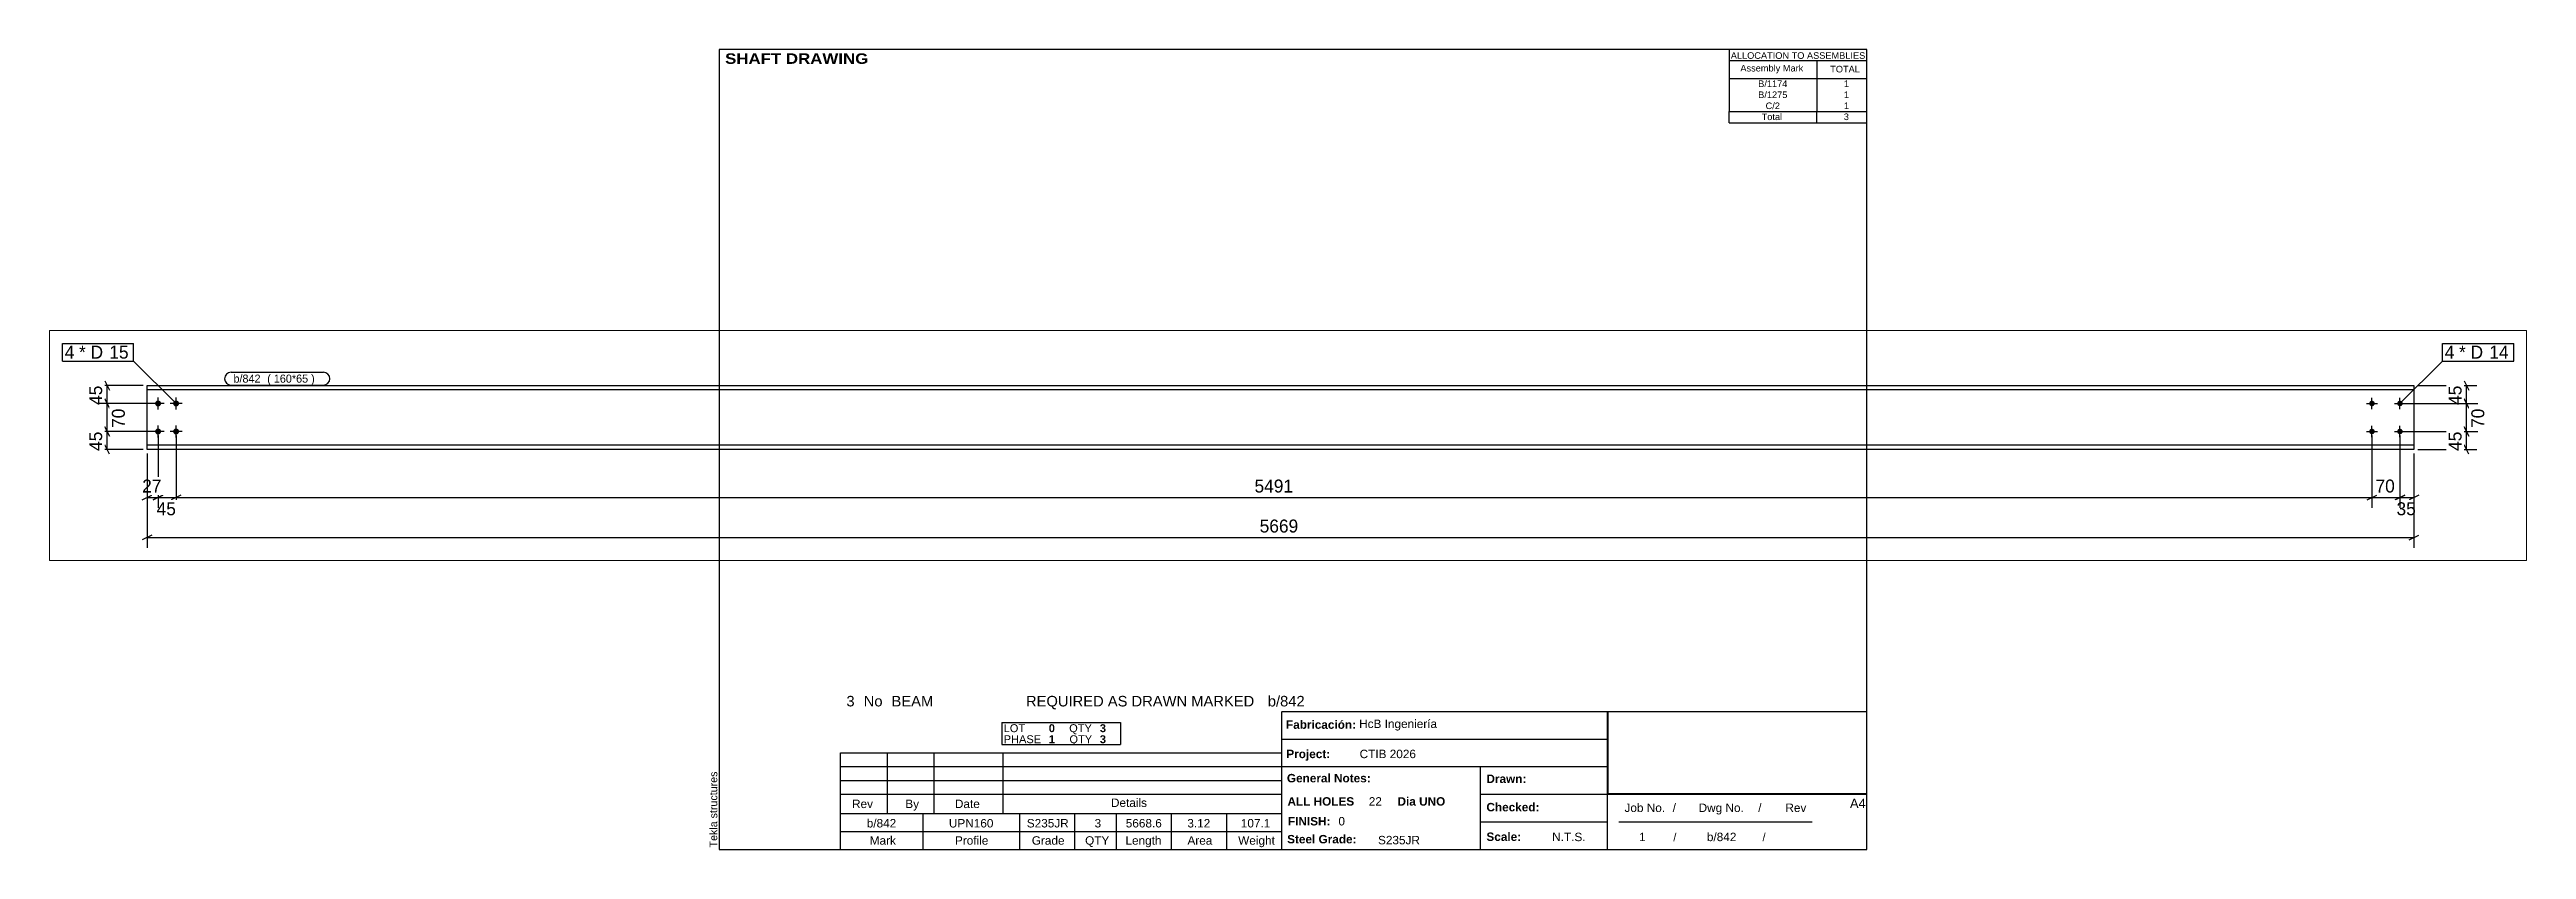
# Paper-space layout 'Layout1' of a CAD drawing. Header units: millimetres. Extents: x -162 to 457, y 5 to 205.
# The model-space entities are those that its viewports show. They can reach past a viewport. Long polylines and large blocks are cut down to what shows.
import ezdxf

# ---------------------------------------------------------------- set-up
doc = ezdxf.new("R2010")
doc.units = ezdxf.units.MM
doc.layers.add('Viewport layer', color=7, linetype='Continuous', plot=False)
doc.styles.add('Arial', font='ARIAL.TTF', dxfattribs={"height": 0.2})
doc.styles.add('Arial Black', font='ARIBLK.TTF', dxfattribs={"height": 0.2})
doc.styles.add('Arial Bold', font='ARIALBD.TTF', dxfattribs={"height": 0.2})
doc.styles.add('Comic Sans MS', font='COMIC.TTF', dxfattribs={"height": 0.2})

msp = doc.modelspace()

# ---------------------------------------------------------------- hatches: boundary and pattern name
at = {"linetype": 'Continuous'}
for points in [[(263.9, 392.6, -1), (278.9, 392.6, -1)], [(308.9, 392.6, -1), (323.9, 392.6, -1)], [(5800.5, 392.6, -1), (5814.5, 392.6, -1)], [(5870.5, 392.6, -1), (5884.5, 392.6, -1)], [(263.9, 322.6, -1), (278.9, 322.6, -1)], [(308.9, 322.6, -1), (323.9, 322.6, -1)], [(5800.5, 322.6, -1), (5814.5, 322.6, -1)], [(5870.5, 322.6, -1), (5884.5, 322.6, -1)]]:
    msp.add_hatch(color=3, dxfattribs=at).paths.add_polyline_path(points)

# ---------------------------------------------------------------- linework, layer by layer
at = {"color": 8, "linetype": 'Continuous'}
for p, q in [((233.9, 437.6), (115.5, 437.6)), ((137.9, 449.6), (149.9, 425.6)), ((143.9, 392.6), (143.9, 437.6)), ((5922.5, 437.6), (6069.5, 437.6)), ((6037.9, 449.6), (6049.9, 425.6)), ((6043.9, 392.6), (6043.9, 437.6)), ((261.4, 392.6), (115.5, 392.6)), ((149.9, 380.6), (137.9, 404.6)), ((5887.5, 392.6), (6069.5, 392.6)), ((6049.9, 380.6), (6037.9, 404.6)), ((261.4, 322.6), (118.3, 322.6)), ((149.9, 310.6), (137.9, 334.6)), ((271.4, 312.6), (271.4, 129.2)), ((316.4, 312.6), (316.4, 132)), ((316.4, 312.6), (316.4, 129.2)), ((5807.5, 312.6), (5807.5, 132)), ((5877.5, 312.6), (5877.5, 129.2)), ((5887.5, 322.6), (6072.3, 322.6)), ((6049.9, 310.6), (6037.9, 334.6)), ((233.9, 277.6), (115.5, 277.6)), ((149.9, 265.6), (137.9, 289.6)), ((5912.5, 267.6), (5912.5, 129.2)), ((5922.5, 277.6), (6069.5, 277.6)), ((6049.9, 265.6), (6037.9, 289.6)), ((259.4, 151.6), (283.4, 163.6)), ((271.4, 157.6), (316.4, 157.6)), ((328.4, 163.6), (304.4, 151.6)), ((328.4, 163.6), (304.4, 151.6)), ((5795.5, 151.6), (5819.5, 163.6)), ((5865.5, 151.6), (5889.5, 163.6)), ((5877.5, 157.6), (5912.5, 157.6)), ((5924.5, 163.6), (5900.5, 151.6)), ((255.9, 63.6), (231.9, 51.6)), ((5900.5, 51.6), (5924.5, 63.6)), ((243.9, 57.6), (5912.5, 57.6))]:
    msp.add_line(p, q, dxfattribs=at)
at = {"color": 7, "linetype": 'Continuous'}
for p, q in [((243.9, 277.6), (243.9, 437.6)), ((243.9, 437.6), (5912.5, 437.6)), ((5912.5, 437.6), (5912.5, 277.6)), ((5912.5, 427.1), (243.9, 427.1)), ((5912.5, 288.1), (243.9, 288.1)), ((5912.5, 277.6), (243.9, 277.6))]:
    msp.add_line(p, q, dxfattribs=at)
at = {"color": 3, "linetype": 'Continuous'}
for p, q in [((286.4, 392.6), (256.4, 392.6)), ((271.4, 377.6), (271.4, 407.6)), ((331.4, 392.6), (301.4, 392.6)), ((316.4, 377.6), (316.4, 407.6)), ((5793.5, 392.6), (5821.5, 392.6)), ((5807.5, 378.6), (5807.5, 406.6)), ((5863.5, 392.6), (5891.5, 392.6)), ((5877.5, 378.6), (5877.5, 406.6)), ((286.4, 322.6), (256.4, 322.6)), ((271.4, 307.6), (271.4, 337.6)), ((331.4, 322.6), (301.4, 322.6)), ((316.4, 307.6), (316.4, 337.6)), ((5793.5, 322.6), (5821.5, 322.6)), ((5807.5, 308.6), (5807.5, 336.6)), ((5863.5, 322.6), (5891.5, 322.6)), ((5877.5, 308.6), (5877.5, 336.6))]:
    msp.add_line(p, q, dxfattribs=at)

# ---------------------------------------------------------------- wipeouts: each hides what was drawn before it
at = {"color": 0}
for points in [[(64.1, 504.7), (64.1, 536.7), (38, 536.7), (38, 504.7)], [(6015.6, 504.7), (6015.6, 536.7), (5989.5, 536.7), (5989.5, 504.7)]]:
    msp.add_wipeout(points, dxfattribs=at)

# ---------------------------------------------------------------- next in the draw order: wipeouts: each hides what was drawn before it
for points in [[(64.1, 504.7), (64.1, 536.7), (38, 536.7), (38, 504.7)], [(6015.6, 504.7), (6015.6, 536.7), (5989.5, 536.7), (5989.5, 504.7)], [(137.9, 447.6), (93.1, 447.6), (93.1, 382.6), (137.9, 382.6)], [(538.3, 444.6), (538.3, 464.6), (459.9, 464.6), (459.9, 444.6)], [(6037.9, 447.6), (5993.1, 447.6), (5993.1, 382.6), (6037.9, 382.6)], [(5927.4, 106.8), (5927.4, 151.6), (5862.5, 151.6), (5862.5, 106.8)], [(3136.7, 63.6), (3136.7, 108.4), (3019.7, 108.4), (3019.7, 63.6)]]:
    msp.add_wipeout(points, dxfattribs=at)

# ---------------------------------------------------------------- next in the draw order: linework, layer by layer
at = {"color": 7, "linetype": 'Continuous'}
for p, q in [((32, 498.7), (32, 542.7)), ((5877.5, 392.6), (5983.5, 498.7)), ((5983.5, 498.7), (5983.5, 542.7))]:
    msp.add_line(p, q, dxfattribs=at)
at = {"color": 8, "linetype": 'Continuous'}
for p, q in [((261.4, 392.6), (118.3, 392.6)), ((137.9, 404.6), (149.9, 380.6)), ((143.9, 322.6), (143.9, 392.6)), ((5887.5, 392.6), (6072.3, 392.6)), ((6037.9, 404.6), (6049.9, 380.6)), ((6043.9, 322.6), (6043.9, 392.6)), ((5877.5, 312.6), (5877.5, 132)), ((5912.5, 267.6), (5912.5, 32)), ((5807.5, 157.6), (5877.5, 157.6)), ((5889.5, 163.6), (5865.5, 151.6))]:
    msp.add_line(p, q, dxfattribs=at)

# ---------------------------------------------------------------- next in the draw order: texts
at = {"color": 3, "style": 'Comic Sans MS'}
for p in [(131.5, 389), (6031.5, 389)]:
    msp.add_text('45', height=32.38, rotation=90.00021, dxfattribs=at).set_placement(p)
for s, p in [('35', (5868.9, 113.2)), ('5669', (3026.1, 70))]:
    msp.add_text(s, height=32.38, dxfattribs=at).set_placement(p)

# ---------------------------------------------------------------- next in the draw order: wipeouts: each hides what was drawn before it
at = {"color": 0}
for points in [[(139.9, 504.7), (139.9, 536.7), (73.7, 536.7), (73.7, 504.7)], [(6091.4, 504.7), (6091.4, 536.7), (6025.2, 536.7), (6025.2, 504.7)], [(538.3, 444.6), (538.3, 464.6), (459.9, 464.6), (459.9, 444.6)]]:
    msp.add_wipeout(points, dxfattribs=at)

# ---------------------------------------------------------------- next in the draw order: linework, layer by layer
at = {"color": 7, "linetype": 'Continuous'}
msp.add_arc((453.9, 454.6), 16, 90, 270, dxfattribs=at)

# ---------------------------------------------------------------- next in the draw order: wipeouts: each hides what was drawn before it
at = {"color": 0}
for points in [[(139.9, 504.7), (139.9, 536.7), (73.7, 536.7), (73.7, 504.7)], [(6091.4, 504.7), (6091.4, 536.7), (6025.2, 536.7), (6025.2, 504.7)], [(679, 444.6), (679, 464.6), (544.3, 464.6), (544.3, 444.6)], [(194.7, 390.1), (149.9, 390.1), (149.9, 325.1), (194.7, 325.1)], [(6094.7, 390.1), (6049.9, 390.1), (6049.9, 325.1), (6094.7, 325.1)], [(5874.9, 163.6), (5874.9, 208.4), (5810, 208.4), (5810, 163.6)]]:
    msp.add_wipeout(points, dxfattribs=at)

# ---------------------------------------------------------------- next in the draw order: linework, layer by layer
at = {"color": 8, "linetype": 'Continuous'}
for p, q in [((261.4, 322.6), (115.5, 322.6)), ((137.9, 334.6), (149.9, 310.6)), ((143.9, 277.6), (143.9, 322.6)), ((5807.5, 312.6), (5807.5, 132)), ((5887.5, 322.6), (6069.5, 322.6)), ((6037.9, 334.6), (6049.9, 310.6)), ((6043.9, 277.6), (6043.9, 322.6)), ((316.4, 157.6), (5807.5, 157.6)), ((5795.5, 151.6), (5819.5, 163.6))]:
    msp.add_line(p, q, dxfattribs=at)

# ---------------------------------------------------------------- next in the draw order: texts
at = {"color": 3, "style": 'Comic Sans MS'}
for s, height, p in [('4', 32.4, (38, 504.7)), ('4', 32.4, (5989.5, 504.7)), ('70', 32.38, (5816.4, 170))]:
    msp.add_text(s, height=height, dxfattribs=at).set_placement(p)
for p in [(188.3, 331.5), (6088.3, 331.5)]:
    msp.add_text('70', height=32.38, rotation=90.00021, dxfattribs=at).set_placement(p)

# ---------------------------------------------------------------- next in the draw order: wipeouts: each hides what was drawn before it
at = {"color": 0}
for points in [[(194.7, 504.7), (194.7, 536.7), (149.5, 536.7), (149.5, 504.7)], [(6146.3, 504.7), (6146.3, 536.7), (6101, 536.7), (6101, 504.7)], [(679, 444.6), (679, 464.6), (544.3, 464.6), (544.3, 444.6)]]:
    msp.add_wipeout(points, dxfattribs=at)

# ---------------------------------------------------------------- next in the draw order: linework, layer by layer
at = {"color": 7, "linetype": 'Continuous'}
for p, q in [((453.9, 470.6), (685, 470.6)), ((453.9, 438.6), (685, 438.6))]:
    msp.add_line(p, q, dxfattribs=at)
msp.add_arc((685, 454.6), 16, 270, 90, dxfattribs=at)

# ---------------------------------------------------------------- next in the draw order: texts
at = {"color": 3, "style": 'Comic Sans MS'}
for s, height, p in [('b/842', 20.23, (459.9, 444.6)), ('(\xa0160*65\xa0) ', 20.234, (544.3, 444.6))]:
    msp.add_text(s, height=height, dxfattribs=at).set_placement(p)

# ---------------------------------------------------------------- next in the draw order: wipeouts: each hides what was drawn before it
at = {"color": 0}
for points in [[(194.7, 504.7), (194.7, 536.7), (149.5, 536.7), (149.5, 504.7)], [(6146.3, 504.7), (6146.3, 536.7), (6101, 536.7), (6101, 504.7)], [(137.9, 332.6), (93.1, 332.6), (93.1, 267.6), (137.9, 267.6)], [(6037.9, 332.6), (5993.1, 332.6), (5993.1, 267.6), (6037.9, 267.6)], [(3117, 163.6), (3117, 208.4), (3006.8, 208.4), (3006.8, 163.6)], [(326.4, 106.8), (326.4, 151.6), (261.4, 151.6), (261.4, 106.8)]]:
    msp.add_wipeout(points, dxfattribs=at)

# ---------------------------------------------------------------- next in the draw order: linework, layer by layer
at = {"color": 7, "linetype": 'Continuous'}
for p, q in [((32, 542.7), (210.3, 542.7)), ((32, 498.7), (210.3, 498.7)), ((210.3, 498.7), (210.3, 542.7)), ((316.4, 392.6), (210.3, 498.7)), ((5983.5, 542.7), (6161.9, 542.7)), ((5983.5, 498.7), (6161.9, 498.7)), ((6161.9, 498.7), (6161.9, 542.7))]:
    msp.add_line(p, q, dxfattribs=at)
at = {"color": 8, "linetype": 'Continuous'}
for p, q in [((271.4, 312.6), (271.4, 132)), ((243.9, 267.6), (243.9, 132)), ((231.9, 151.6), (255.9, 163.6)), ((243.9, 157.6), (271.4, 157.6)), ((283.4, 163.6), (259.4, 151.6))]:
    msp.add_line(p, q, dxfattribs=at)

# ---------------------------------------------------------------- next in the draw order: texts
at = {"color": 3, "style": 'Comic Sans MS'}
for s, p in [('* D', (73.7, 504.7)), ('15', (149.5, 504.7)), ('* D', (6025.2, 504.7)), ('14', (6101, 504.7)), ('5491', (3013.2, 170)), ('45', (267.8, 113.2))]:
    msp.add_text(s, height=32.38, dxfattribs=at).set_placement(p)
for p in [(131.5, 274), (6031.5, 274)]:
    msp.add_text('45', height=32.38, rotation=90.00021, dxfattribs=at).set_placement(p)

# ---------------------------------------------------------------- next in the draw order: wipeouts: each hides what was drawn before it
at = {"color": 0}
msp.add_wipeout([(290.1, 163.6), (290.1, 208.4), (225.2, 208.4), (225.2, 163.6)], dxfattribs=at)

# ---------------------------------------------------------------- next in the draw order: linework, layer by layer
at = {"color": 8, "linetype": 'Continuous'}
msp.add_line((243.9, 267.6), (243.9, 32), dxfattribs=at)

# ---------------------------------------------------------------- next in the draw order: texts
at = {"color": 3, "style": 'Comic Sans MS'}
msp.add_text('27', height=32.38, dxfattribs=at).set_placement((231.6, 170))

psp = doc.layouts.get("Layout1")

# ---------------------------------------------------------------- linework, layer by layer
at = {"color": 5, "linetype": 'Continuous'}
for p, q in [((292, 205), (5, 205)), ((5, 205), (5, 5)), ((292, 5), (292, 205)), ((5, 5), (292, 5))]:
    psp.add_line(p, q, dxfattribs=at)
at = {"color": 7, "linetype": 'Continuous'}
for p, q in [((257.51, 205), (257.51, 197.75)), ((257.57, 202.24), (292, 202.24)), ((279.49, 202.24), (279.49, 197.75)), ((257.51, 197.75), (257.51, 195)), ((257.51, 195), (257.51, 192.24)), ((257.51, 192.24), (257.51, 189.47)), ((257.57, 197.75), (292, 197.75)), ((279.49, 197.75), (279.49, 195)), ((279.49, 195), (279.49, 192.24)), ((279.49, 192.24), (279.49, 189.47)), ((257.51, 186.71), (257.51, 189.47)), ((257.51, 186.71), (292, 186.71)), ((257.54, 189.47), (292, 189.47)), ((279.49, 186.71), (279.49, 189.47)), ((145.72, 5), (145.72, 39.5)), ((145.75, 39.5), (292, 39.5)), ((227.14, 5), (227.14, 39.5)), ((75.68, 36.74), (105.35, 36.74)), ((75.68, 36.74), (75.68, 33.98)), ((75.68, 33.98), (75.68, 31.22)), ((75.68, 31.22), (105.35, 31.22)), ((105.35, 36.74), (105.35, 33.98)), ((105.35, 33.98), (105.35, 31.22)), ((145.72, 32.6), (227.14, 32.6)), ((35.31, 13.97), (35.31, 29.15)), ((35.31, 29.15), (145.71, 29.15)), ((35.31, 25.7), (145.71, 25.7)), ((47.04, 13.97), (47.04, 29.15)), ((58.77, 13.97), (58.77, 29.15)), ((76.02, 13.97), (76.02, 29.15)), ((145.71, 13.97), (145.71, 29.15)), ((145.72, 25.7), (227.14, 25.7)), ((195.4, 5), (195.4, 25.7)), ((35.31, 22.25), (145.71, 22.25)), ((35.31, 18.8), (145.71, 18.8)), ((195.4, 18.8), (292, 18.8)), ((35.31, 13.96), (145.71, 13.97)), ((35.31, 9.49), (35.31, 13.96)), ((56.01, 9.49), (56.01, 13.97)), ((80.16, 9.49), (80.16, 13.97)), ((93.96, 9.49), (93.96, 13.97)), ((104.31, 9.49), (104.31, 13.97)), ((118.11, 9.49), (118.11, 13.97)), ((131.91, 9.49), (131.91, 13.97)), ((35.31, 9.48), (145.72, 9.49)), ((35.31, 5), (35.31, 9.48)), ((56.01, 5), (56.01, 9.48)), ((80.16, 5), (80.16, 9.48)), ((93.96, 5), (93.96, 9.48)), ((104.31, 5), (104.31, 9.48)), ((118.11, 5), (118.11, 9.48)), ((131.91, 5), (131.91, 9.48)), ((195.4, 11.9), (227.14, 11.9)), ((229.99, 11.92), (278.29, 11.92))]:
    psp.add_line(p, q, dxfattribs=at)
at = {"color": 2, "linetype": 'Continuous'}
for p, q in [((227.28, 39.46), (291.86, 39.46)), ((227.29, 19.02), (227.29, 39.46)), ((291.96, 19.03), (291.96, 39.47)), ((227.28, 19.03), (291.86, 19.03))]:
    psp.add_line(p, q, dxfattribs=at)

# ---------------------------------------------------------------- texts
at = {"color": 7}
for s, height, style, p in [(' SHAFT DRAWING', 2.6342, 'Arial Black', (5.3, 201.42)), ('ALLOCATION TO ASSEMBLIES', 1.6475, 'Arial', (257.95, 202.68)), ('Assembly Mark', 1.6475, 'Arial', (260.35, 199.52)), ('TOTAL', 1.648, 'Arial', (282.81, 199.28)), ('3', 2.64, 'Arial', (36.8, 40.76)), ('No', 2.636, 'Arial', (41.13, 40.76)), ('BEAM', 2.636, 'Arial', (48.08, 40.76)), ('REQUIRED AS DRAWN MARKED', 2.636, 'Arial', (81.71, 40.76)), ('b/842', 2.636, 'Arial', (142.18, 40.76)), ('b/842', 2.109, 'Arial', (41.89, 10.5)), ('UPN160', 2.109, 'Arial', (62.43, 10.5)), ('S235JR', 2.109, 'Arial', (81.91, 10.5)), ('3', 2.11, 'Arial', (98.86, 10.5)), ('5668.6', 2.109, 'Arial', (106.66, 10.5)), ('3.12', 2.109, 'Arial', (122.06, 10.5)), ('107.1', 2.109, 'Arial', (135.43, 10.5)), ('FINISH:', 2.107, 'Arial Bold', (147.22, 11)), ('0', 2.11, 'Arial', (159.84, 11))]:
    psp.add_text(s, height=height, dxfattribs=dict(at, style=style)).set_placement(p)
at = {"color": 7, "linetype": 'Continuous'}
for s, height, style, p in [('B/1174', 1.648, 'Arial', (264.81, 195.63)), ('B/1275', 1.648, 'Arial', (264.81, 192.87)), ('1', 1.65, 'Arial', (286.23, 195.63)), ('1', 1.65, 'Arial', (286.23, 192.87)), ('Total', 1.648, 'Arial', (265.67, 187.36)), ('C/2', 1.648, 'Arial', (266.66, 190.11)), ('3', 1.65, 'Arial', (286.21, 187.36)), ('1', 1.65, 'Arial', (286.23, 190.11)), ('Fabricación:', 2.1074, 'Arial Bold', (146.73, 35.16)), ('HcB Ingeniería', 2.1088, 'Arial', (165.02, 35.36)), ('LOT', 1.977, 'Arial', (76.13, 34.33)), ('PHASE', 1.977, 'Arial', (76.13, 31.57)), ('0', 1.98, 'Arial Bold', (87.41, 34.33)), ('1', 1.98, 'Arial Bold', (87.41, 31.57)), ('QTY', 1.977, 'Arial', (92.51, 34.33)), ('QTY', 1.977, 'Arial', (92.58, 31.57)), ('3', 1.98, 'Arial Bold', (100.18, 34.33)), ('3', 1.98, 'Arial Bold', (100.18, 31.57)), ('Project:', 2.107, 'Arial Bold', (146.81, 27.83)), ('CTIB 2026', 2.109, 'Arial', (165.14, 27.83)), ('General Notes:', 2.1074, 'Arial Bold', (146.96, 21.78)), ('Drawn:', 2.107, 'Arial Bold', (196.85, 21.62)), ('Rev', 2.109, 'Arial', (38.21, 15.35)), ('By', 2.109, 'Arial', (51.53, 15.35)), ('Date', 2.109, 'Arial', (63.94, 15.35)), ('Details', 2.109, 'Arial', (102.96, 15.63)), ('ALL HOLES', 2.107, 'Arial Bold', (147.1, 15.96)), ('22', 2.109, 'Arial', (167.43, 15.96)), ('Dia UNO', 2.107, 'Arial Bold', (174.62, 15.96)), ('Checked:', 2.107, 'Arial Bold', (196.85, 14.53)), ('Job No.', 2.109, 'Arial', (231.37, 14.37)), ('/', 2.11, 'Arial', (243.42, 14.37)), ('Dwg No.', 2.109, 'Arial', (249.91, 14.37)), ('/', 2.11, 'Arial', (264.81, 14.37)), ('Rev', 2.109, 'Arial', (271.61, 14.37)), ('A4', 2.307, 'Arial', (287.76, 15.38)), ('Mark', 2.109, 'Arial', (42.64, 6.19)), ('Profile', 2.109, 'Arial', (63.95, 6.19)), ('Grade', 2.109, 'Arial', (83.16, 6.19)), ('QTY', 2.109, 'Arial', (96.49, 6.19)), ('Length', 2.109, 'Arial', (106.58, 6.19)), ('Area', 2.109, 'Arial', (122.09, 6.19)), ('Weight', 2.109, 'Arial', (134.77, 6.19)), ('Steel Grade:', 2.1074, 'Arial Bold', (147.01, 6.52)), ('S235JR', 2.109, 'Arial', (169.74, 6.28)), ('Scale:', 2.107, 'Arial Bold', (196.85, 7.13)), ('N.T.S.', 2.109, 'Arial', (213.29, 7.08)), ('1', 2.11, 'Arial', (235.04, 7.08)), ('/', 1.98, 'Arial', (243.58, 7.08)), ('b/842', 2.109, 'Arial', (251.98, 7.08)), ('/', 1.98, 'Arial', (265.88, 7.08))]:
    psp.add_text(s, height=height, dxfattribs=dict(at, style=style)).set_placement(p)
at = {"color": 174, "linetype": 'Continuous', "style": 'Arial'}
psp.add_text('Tekla structures', height=1.9102, rotation=90, dxfattribs=at).set_placement((4.5, 5.5))

# ---------------------------------------------------------------- viewports
at = {"layer": 'Viewport layer', "view_target_point": (3096.93, 287.33)}
psp.add_viewport(center=(147.23, 105.98), size=(619.39, 57.4665), view_center_point=(0, 0), view_height=574.665, dxfattribs=at)

doc.saveas('drawing.dxf')
